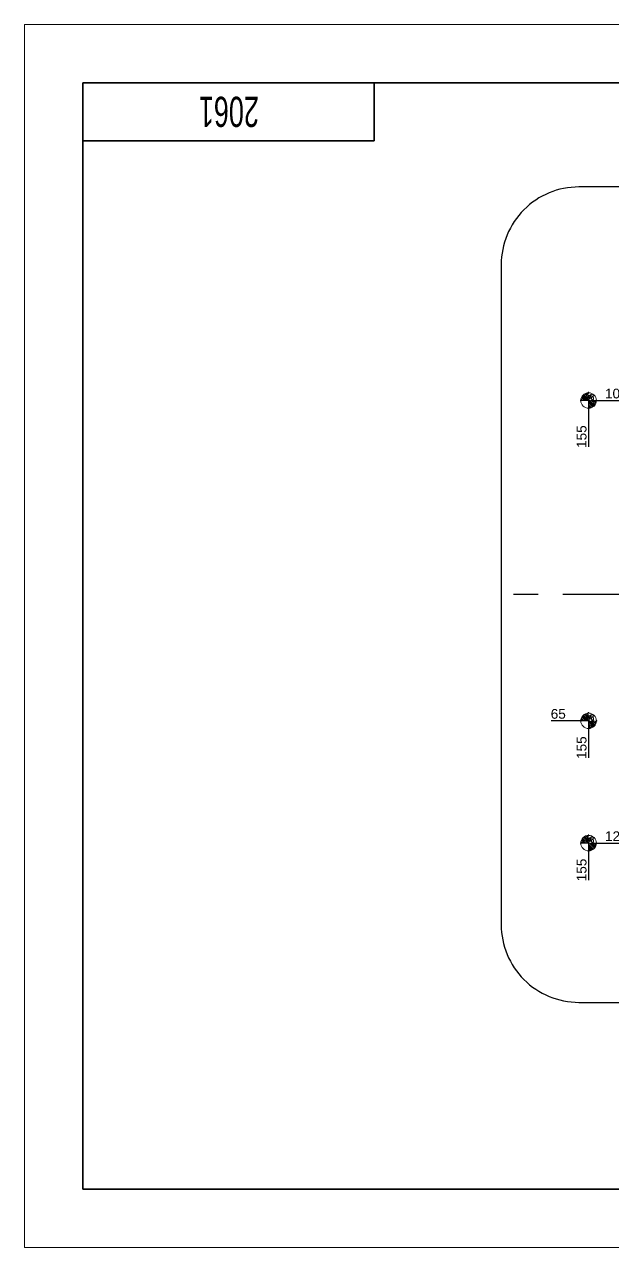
# Model space of a CAD drawing. Header units: inches. Extents: x -446 to 446, y -333 to 297.
# Drawn here: x -446 to -143, y -333 to 297 of the extents above; entities that cross this region are included whole.
import ezdxf
from ezdxf.enums import TextEntityAlignment as Align

# ---------------------------------------------------------------- set-up
doc = ezdxf.new("R2010")
doc.units = ezdxf.units.IN
doc.header["$MEASUREMENT"] = 0
doc.linetypes.add('CENTER', pattern=[50.8, 31.75, -6.35, 6.35, -6.35])
for name, color, linetype, lineweight in [('dim', 82, 'Continuous', 9), ('epin', 13, 'Continuous', 9), ('文字层', 3, 'Continuous', 18), ('粗实线层', 7, 'Continuous', 35), ('细实线层', 7, 'Continuous', 18)]:
    doc.layers.add(name, color=color, linetype=linetype, lineweight=lineweight)
doc.styles.get("Standard").update_dxf_attribs({"font": 'arial.ttf'})
doc.styles.add('TXT05', font='txt.shx', dxfattribs={"width": 0.5, "bigfont": 'gbcbig.shx'})
doc.styles.add('标准', font='FSGB2312.ttf', dxfattribs={"width": 0.667})
doc.dimstyles.new('ISO-25', dxfattribs={"dimscale": 2, "dimtxt": 2.5, "dimasz": 2.5, "dimexe": 1.25, "dimexo": 0.625, "dimtad": 1, "dimtxsty": 'Standard', "dimcen": 2.5, "dimadec": 0, "dimazin": 0, "dimtfac": 1, "dimtmove": 0, "dimatfit": 3, "dimfxl": 0, "dimarcsym": 0})

# ---------------------------------------------------------------- blocks, each defined once
blk = doc.blocks.new('A4图框')
at = {"layer": '粗实线层'}
for p, q in [((-138.5, 95), (-138.5, -95)), ((138.5, 95), (-138.5, 95)), ((-88.5, 95), (-88.5, 85)), ((-88.5, 85), (-138.5, 85)), ((-138.5, -95), (138.5, -95))]:
    blk.add_line(p, q, dxfattribs=at)
at = {"layer": '细实线层'}
for p, q in [((148.5, 105), (-148.5, 105)), ((-148.5, 105), (-148.5, -105)), ((-148.5, -105), (148.5, -105))]:
    blk.add_line(p, q, dxfattribs=at)
at = {"layer": '文字层', "style": '标准', "width": 0.667}
blk.add_attdef('图纸编号', text='', height=5.19, rotation=180, dxfattribs=at).set_placement((-113.41, 90), align=Align.MIDDLE_CENTER)
blk = doc.blocks.new('A4A-B-Marked')
blk.add_blockref('A4图框', (0, 0)).add_auto_attribs({'图纸编号': '2061'})
blk = doc.blocks.new('*D25')
at = {"layer": 'Defpoints', "color": 0, "transparency": 16777216}
for p in [(-155, 100), (-155, 91), (0, 3.3)]:
    blk.add_point(p, dxfattribs=at)
at = {"layer": 'dim', "color": 0, "lineweight": -2, "transparency": 16777216}
blk.add_line((-155, 99), (-155, 79.39), dxfattribs=at)
at = {"layer": 'dim', "color": 0, "transparency": 16777216, "insert": (-158.55, 84.69), "char_height": 5, "attachment_point": 5, "rotation": 90}
blk.add_mtext('155', dxfattribs=at)
blk = doc.blocks.new('*D26')
at = {"layer": 'Defpoints', "color": 0, "transparency": 16777216}
for p in [(-155, 103.3), (-147, 103.3), (0, 3.3)]:
    blk.add_point(p, dxfattribs=at)
at = {"layer": 'dim', "color": 0, "lineweight": -2, "transparency": 16777216}
blk.add_line((-154, 103.3), (-135.44, 103.3), dxfattribs=at)
at = {"layer": 'dim', "color": 0, "transparency": 16777216, "insert": (-140.72, 106.85), "char_height": 5, "attachment_point": 5}
blk.add_mtext('100', dxfattribs=at)
blk = doc.blocks.new('epin_ejp_8')
at = {"layer": 'epin'}
h = blk.add_hatch(dxfattribs=at)
h.set_pattern_fill('_ANSI31', color=123, scale=0.2, angle=90)
h.set_pattern_definition([(135, (170.5, -113), (-0.4490128, -0.4490128), [])])
h.paths.add_polyline_path([(0, 4, 0.414214), (-4, 0), (0, 0)])
h.paths.add_polyline_path([(4, 0), (0, 0), (0, -4, 0.414214)])
at = {"layer": 'epin', "color": 1, "linetype": 'CENTER', "ltscale": 0.16}
for p, q in [((-4.4, 0), (4.4, 0)), ((0, -4.4), (0, 4.4))]:
    blk.add_line(p, q, dxfattribs=at)
at = {"layer": 'epin'}
blk.add_circle((0, 0), 4, dxfattribs=at)
at = {"layer": 'epin', "color": 6, "style": 'TXT05', "width": 0.5}
blk.add_text('%%c8', height=2.8, dxfattribs=at).set_placement((1.33, 1.8), align=Align.MIDDLE)
blk = doc.blocks.new('*D87')
at = {"layer": 'Defpoints', "color": 0, "transparency": 16777216}
for p in [(0, 3.3), (-155, -124.7), (-155, -132.2)]:
    blk.add_point(p, dxfattribs=at)
at = {"layer": 'dim', "color": 0, "lineweight": -2, "transparency": 16777216}
blk.add_line((-155, -125.7), (-155, -143.81), dxfattribs=at)
at = {"layer": 'dim', "color": 0, "transparency": 16777216, "insert": (-158.55, -138.51), "char_height": 5, "attachment_point": 5, "rotation": 90}
blk.add_mtext('155', dxfattribs=at)
blk = doc.blocks.new('*D88')
at = {"layer": 'Defpoints', "color": 0, "transparency": 16777216}
for p in [(0, 3.3), (-155, -124.7), (-147, -124.7)]:
    blk.add_point(p, dxfattribs=at)
at = {"layer": 'dim', "color": 0, "lineweight": -2, "transparency": 16777216}
blk.add_line((-154, -124.7), (-135.41, -124.7), dxfattribs=at)
at = {"layer": 'dim', "color": 0, "transparency": 16777216, "insert": (-140.71, -121.15), "char_height": 5, "attachment_point": 5}
blk.add_mtext('128', dxfattribs=at)
blk = doc.blocks.new('*D119')
at = {"layer": 'Defpoints', "color": 0, "transparency": 16777216}
for p in [(0, 3.3), (-155, -61.7), (-155, -69.2)]:
    blk.add_point(p, dxfattribs=at)
at = {"layer": 'dim', "color": 0, "lineweight": -2, "transparency": 16777216}
blk.add_line((-155, -62.7), (-155, -80.81), dxfattribs=at)
at = {"layer": 'dim', "color": 0, "transparency": 16777216, "insert": (-158.55, -75.51), "char_height": 5, "attachment_point": 5, "rotation": 90}
blk.add_mtext('155', dxfattribs=at)
blk = doc.blocks.new('*D120')
at = {"layer": 'Defpoints', "color": 0, "transparency": 16777216}
for p in [(0, 3.3), (-166, -61.7), (-155, -61.7)]:
    blk.add_point(p, dxfattribs=at)
at = {"layer": 'dim', "color": 0, "lineweight": -2, "transparency": 16777216}
blk.add_line((-156, -61.7), (-174.23, -61.7), dxfattribs=at)
at = {"layer": 'dim', "color": 0, "transparency": 16777216, "insert": (-170.61, -58.15), "char_height": 5, "attachment_point": 5}
blk.add_mtext('65', dxfattribs=at)

msp = doc.modelspace()

# ---------------------------------------------------------------- linework, layer by layer
at = {"color": 1, "linetype": 'CENTER', "ltscale": 2}
msp.add_line((200, 3.3), (-200, 3.3), dxfattribs=at)
msp.add_lwpolyline([(-54.947, 213.3), (-160, 213.3, 0.4142136), (-200, 173.3), (-200, -166.7, 0.4142136), (-160, -206.7), (160, -206.7, 0.4142136), (200, -166.7), (200, 173.3, 0.4142136), (160, 213.3), (54.947, 213.3)], format="xyb")

# ---------------------------------------------------------------- block references
at = {"xscale": 3, "yscale": 3, "zscale": 3}
msp.add_blockref('A4A-B-Marked', (0, -18), dxfattribs=at)
at = {"layer": 'epin'}
for p in [(-155, 103.3), (-155, -61.7), (-155, -124.7)]:
    msp.add_blockref('epin_ejp_8', p, dxfattribs=at)

# ---------------------------------------------------------------- dimensions: what is measured, and where the dimension line sits
at = {"layer": 'dim'}
for feature_location, offset, dtype, picture, middle in [((-155, 103.3), (8, 0), 0, '*D26', (-140.721, 106.852)), ((-155, 100), (0, -9), 1, '*D25', (-158.552, 84.694)), ((-155, -61.7), (-11, 0), 0, '*D120', (-170.613, -58.148)), ((-155, -124.7), (0, -7.5), 1, '*D87', (-158.552, -138.506)), ((-155, -61.7), (0, -7.5), 1, '*D119', (-158.552, -75.506)), ((-155, -124.7), (8, 0), 0, '*D88', (-140.707, -121.148))]:
    dim = msp.add_ordinate_dim(feature_location=feature_location, offset=offset, dtype=dtype, origin=(0, 3.3), dimstyle='ISO-25', override={"dimasz": 2, "dimexe": 0.49975, "dimexo": 0.49975, "dimgap": 0.49975}, dxfattribs=at)
    dim.commit()
    dim.dimension.update_dxf_attribs({"geometry": picture, "text_midpoint": middle})

doc.saveas('drawing.dxf')
